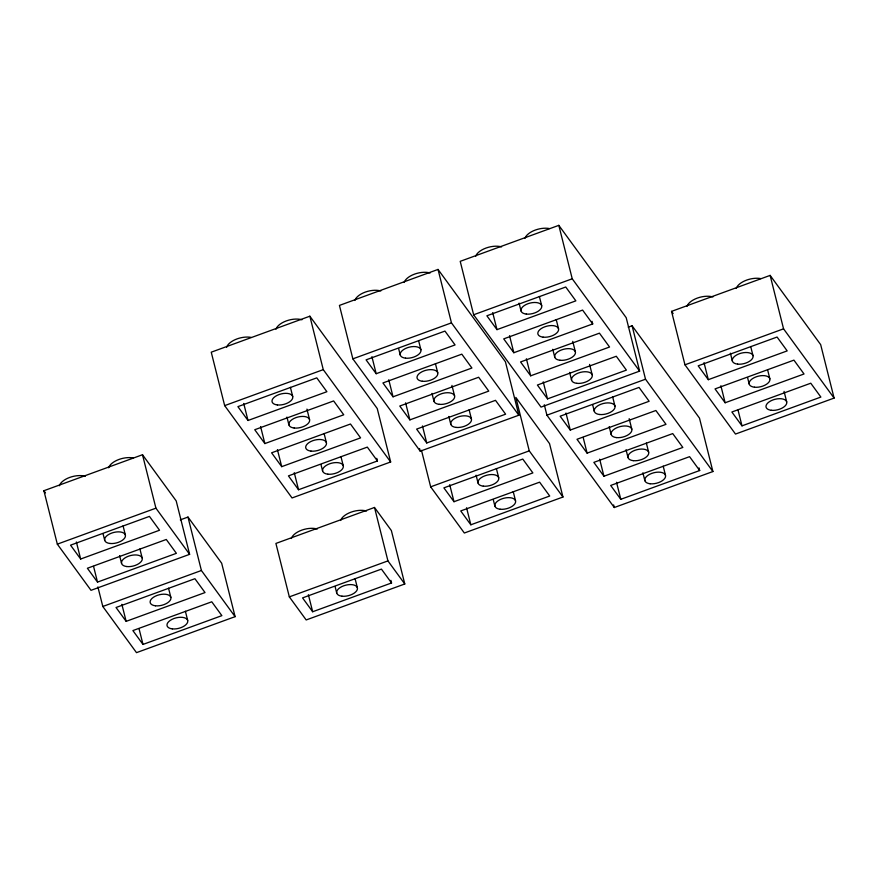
<?xml version="1.0" encoding="UTF-8"?>
<svg xmlns="http://www.w3.org/2000/svg" width="878" height="878" viewBox="0 0 878 878"><rect width="100%" height="100%" fill="white"/><g stroke="black" fill="none" stroke-linecap="round" stroke-linejoin="round"><path stroke-width="1.32" d="M309.857 316.201L211.247 352.188L224.669 405.625L292.056 497.958L390.655 461.971L377.233 408.544L309.857 316.201L323.269 369.638L390.655 461.971M438.034 269.425L339.435 305.412L352.857 358.85L420.233 451.182L518.843 415.206L505.421 361.769L438.034 269.425L451.457 322.863L518.843 415.206M558.814 225.35L460.215 261.337L473.637 314.774L541.024 407.107L639.623 371.12L626.201 317.693L558.814 225.35L572.236 278.787L639.623 371.12M224.669 405.625L323.269 369.638M352.857 358.85L451.457 322.863M473.637 314.774L572.236 278.787M43.9 490.714L142.499 454.738L176.193 500.899L189.615 554.336L91.016 590.323L57.322 544.151L43.9 490.714L45.502 492.92M248.013 420.485L326.89 391.709L316.782 377.858L237.905 406.635L248.013 420.485L243.733 403.463M376.19 373.71L455.067 344.933L444.959 331.083L366.082 359.859L376.19 373.71L371.91 356.688M496.981 329.634L575.858 300.858L565.75 287.007L486.873 315.784L496.981 329.634L492.701 312.612M264.86 443.577L343.737 414.789L333.629 400.939L254.752 429.726L264.86 443.577L260.579 426.543M393.037 396.801L471.914 368.014L461.806 354.163L382.929 382.951L393.037 396.801L388.756 379.768M592.705 323.938L582.597 310.088L503.72 338.875L513.828 352.726L592.705 323.938L592.046 321.315M628.253 327.165L632.094 325.771L699.481 418.104L712.903 471.541L614.304 507.517L546.917 415.184L544.305 404.758M671.538 311.372L770.138 275.396L820.678 344.648L834.1 398.085L735.501 434.061L684.961 364.809L671.538 311.372L673.141 313.578M57.322 544.151L155.922 508.175L189.615 554.336M281.706 466.657L360.584 437.87L350.476 424.019L271.598 452.807L281.706 466.657L277.426 449.635M409.883 419.882L488.761 391.094L478.653 377.244L399.775 406.031L409.883 419.882L405.603 402.859M530.674 375.806L609.551 347.019L599.444 333.168L520.566 361.955L530.674 375.806L526.394 358.784M180.297 519.864L187.98 517.065L221.673 563.226L235.095 616.663L136.496 652.65L102.803 606.478L97.897 586.932M80.655 559.023L159.544 530.235L149.436 516.385L70.547 545.172L80.655 559.023L76.386 542M377.43 460.961L367.322 447.111L288.445 475.887L298.542 489.737L377.43 460.961L376.772 458.338M426.73 442.962L505.607 414.186L495.499 400.335L416.622 429.112L426.73 442.962L422.45 425.94M547.51 398.886L626.398 370.11L616.29 356.259L537.402 385.036L547.51 398.886L543.241 381.864M546.917 415.184L645.517 379.208L712.903 471.541M684.961 364.809L783.56 328.833L834.1 398.085M97.502 582.103L176.39 553.327L166.282 539.476L87.394 568.253L97.502 582.103L93.562 566.387M570.261 430.055L649.138 401.268L639.03 387.417L560.153 416.205L570.261 430.055L565.981 413.022M708.294 379.68L787.182 350.893L777.074 337.042L698.186 365.83L708.294 379.68L704.024 362.658M102.803 606.478L201.402 570.502L235.095 616.663M430.659 486.84L529.258 450.864L562.952 497.025L464.341 533.012L430.659 486.84L421.484 450.348M374.511 507.462L275.911 543.438L289.334 596.875L306.181 619.956L404.78 583.98L391.358 530.542L374.511 507.462L387.933 560.899L404.78 583.98M126.147 621.35L205.024 592.562L194.916 578.712L116.039 607.499L126.147 621.35L121.866 604.327M453.992 501.711L532.869 472.924L522.761 459.073L443.884 487.861L453.992 501.711L449.712 484.689M587.108 453.136L665.985 424.348L655.877 410.498L577 439.285L587.108 453.136L583.157 437.42M725.14 402.761L804.029 373.984L793.921 360.134L715.032 388.91L725.14 402.761L720.871 385.738M142.993 644.43L221.871 615.643L211.763 601.792L132.885 630.58L142.993 644.43L139.042 628.714M470.838 524.792L549.716 496.015L539.608 482.165L460.731 510.941L470.838 524.792L466.558 507.769M603.943 476.227L682.832 447.44L672.724 433.589L593.846 462.377L603.943 476.227L599.674 459.194M741.987 425.852L820.875 397.065L810.767 383.214L731.879 412.001L741.987 425.852L738.047 410.136M289.334 596.875L387.933 560.899M391.544 582.959L381.436 569.109L302.559 597.896L312.667 611.746L391.544 582.959L390.886 580.347M699.678 470.52L689.57 456.67L610.682 485.457L620.79 499.308L699.678 470.52L699.02 467.897M770.138 275.396L783.56 328.833M784.065 391.379L786.688 401.861M767.548 369.605L769.852 378.78M750.701 346.525L753.006 355.689M747.573 377.573L749.219 384.114M730.397 353.175L732.373 361.034M632.094 325.771L645.517 379.208M663.197 466.152L665.502 475.316M646.351 443.072L648.655 452.236M642.894 472.803L644.869 480.661M629.175 418.674L631.809 429.155M612.657 396.9L614.962 406.064M626.047 449.712L628.022 457.57M609.2 426.631L611.176 434.489M589.588 364.425L592.222 374.906M616.521 482.274L620.79 499.308M592.683 404.857L594.329 411.409M572.741 341.344L575.375 351.815M613.645 504.916L614.304 507.517M569.613 372.382L571.589 380.24M556.224 319.57L558.529 328.734M552.767 349.301L554.742 357.159M539.377 296.479L541.682 305.654M519.074 303.129L521.049 310.988M562.952 497.025L549.529 443.599L515.836 397.427L529.258 450.864M509.547 335.692L513.828 352.726M513.235 491.636L515.54 500.811M496.388 468.556L498.693 477.72M493.26 499.604L494.907 506.145M469.126 409.817L471.431 418.982M476.085 475.207L478.06 483.065M451.95 385.42L454.584 395.901M448.823 416.457L450.798 424.315M435.433 363.646L437.738 372.81M418.586 340.565L420.891 349.729M431.976 393.377L433.951 401.235M398.612 348.522L400.258 355.063M419.585 448.57L420.233 451.182M340.949 456.582L343.254 465.757M324.103 433.502L326.407 442.677M355.063 578.591L357.368 587.755M320.975 464.55L322.621 471.091M306.927 409.115L309.561 419.585M290.409 387.341L292.714 396.505M335.089 586.548L336.735 593.1M286.952 417.072L288.928 424.93M294.273 472.715L298.542 489.737M308.387 594.724L312.667 611.746M187.98 517.065L201.402 570.502M185.39 611.275L187.694 620.45M142.499 454.738L155.922 508.175M168.543 588.194L170.848 597.358M139.909 548.948L142.203 558.123M123.063 525.867L125.367 535.031M119.606 555.598L121.57 563.456M103.088 533.824L104.723 540.376M340.653 520.489A15.991 8.111 -14.1 0 1 350.991 512.17A15.991 8.111 -14.1 0 1 366.565 511.029M291.353 538.477A15.991 8.111 -14.1 0 1 301.692 530.158A15.991 8.111 -14.1 0 1 317.265 529.017M108.642 467.765A15.991 8.111 -14.1 0 1 133.028 457.932M59.342 485.753A15.991 8.111 -14.1 0 1 69.68 477.434A15.991 8.111 -14.1 0 1 85.265 476.293M275.988 329.228A15.991 8.111 -14.1 0 1 286.338 320.909A15.991 8.111 -14.1 0 1 301.911 319.768M226.689 347.216A15.991 8.111 -14.1 0 1 251.086 337.393M404.176 282.453A15.991 8.111 -14.1 0 1 414.515 274.134A15.991 8.111 -14.1 0 1 430.099 272.992M354.877 300.441A15.991 8.111 -14.1 0 1 365.215 292.122A15.991 8.111 -14.1 0 1 380.8 290.98M524.956 238.377A15.991 8.111 -14.1 0 1 549.354 228.543M475.656 256.365A15.991 8.111 -14.1 0 1 486.006 248.046A15.991 8.111 -14.1 0 1 501.579 246.905M736.28 288.423A15.991 8.111 -14.1 0 1 760.666 278.589M686.98 306.411A15.991 8.111 -14.1 0 1 697.319 298.092A15.991 8.111 -14.1 0 1 712.903 296.951M341.981 596.195A10.657 5.411 -14.1 0 0 357.467 588.436A10.657 5.411 -14.1 0 0 341.707 586.658A10.657 5.411 -14.1 0 0 341.981 596.195M126.816 566.551A10.657 5.411 -14.1 0 0 142.313 558.792A10.657 5.411 -14.1 0 0 126.542 557.025A10.657 5.411 -14.1 0 0 126.816 566.551M109.969 543.471A10.657 5.411 -14.1 0 0 125.466 535.712A10.657 5.411 -14.1 0 0 109.695 533.934A10.657 5.411 -14.1 0 0 109.969 543.471M172.307 628.878A10.657 5.411 -14.1 0 0 187.793 621.119A10.657 5.411 -14.1 0 0 172.033 619.352A10.657 5.411 -14.1 0 0 172.307 628.878M155.461 605.798A10.657 5.411 -14.1 0 0 170.947 598.039A10.657 5.411 -14.1 0 0 155.186 596.261A10.657 5.411 -14.1 0 0 155.461 605.798M327.856 474.186A10.657 5.411 -14.1 0 0 343.353 466.427A10.657 5.411 -14.1 0 0 327.593 464.66A10.657 5.411 -14.1 0 0 327.856 474.186M277.327 404.934A10.657 5.411 -14.1 0 0 292.813 397.174A10.657 5.411 -14.1 0 0 277.053 395.407A10.657 5.411 -14.1 0 0 277.327 404.934M311.01 451.105A10.657 5.411 -14.1 0 0 326.506 443.346A10.657 5.411 -14.1 0 0 310.746 441.568A10.657 5.411 -14.1 0 0 311.01 451.105M294.174 428.025A10.657 5.411 -14.1 0 0 309.66 420.266A10.657 5.411 -14.1 0 0 293.9 418.488A10.657 5.411 -14.1 0 0 294.174 428.025M456.044 427.41A10.657 5.411 -14.1 0 0 471.53 419.651A10.657 5.411 -14.1 0 0 455.77 417.884A10.657 5.411 -14.1 0 0 456.044 427.41M405.504 358.158A10.657 5.411 -14.1 0 0 421.001 350.399A10.657 5.411 -14.1 0 0 405.23 348.632A10.657 5.411 -14.1 0 0 405.504 358.158M439.198 404.33A10.657 5.411 -14.1 0 0 454.683 396.571A10.657 5.411 -14.1 0 0 438.923 394.793A10.657 5.411 -14.1 0 0 439.198 404.33M422.351 381.25A10.657 5.411 -14.1 0 0 437.848 373.49A10.657 5.411 -14.1 0 0 422.077 371.712A10.657 5.411 -14.1 0 0 422.351 381.25M576.824 383.335A10.657 5.411 -14.1 0 0 592.321 375.575A10.657 5.411 -14.1 0 0 576.561 373.808A10.657 5.411 -14.1 0 0 576.824 383.335M526.295 314.083A10.657 5.411 -14.1 0 0 541.781 306.323A10.657 5.411 -14.1 0 0 526.021 304.556A10.657 5.411 -14.1 0 0 526.295 314.083M559.977 360.254A10.657 5.411 -14.1 0 0 575.474 352.495A10.657 5.411 -14.1 0 0 559.714 350.717A10.657 5.411 -14.1 0 0 559.977 360.254M543.142 337.163A10.657 5.411 -14.1 0 0 558.627 329.415A10.657 5.411 -14.1 0 0 542.867 327.637A10.657 5.411 -14.1 0 0 543.142 337.163M737.608 364.129A10.657 5.411 -14.1 0 0 753.105 356.369A10.657 5.411 -14.1 0 0 737.344 354.591A10.657 5.411 -14.1 0 0 737.608 364.129M771.301 410.289A10.657 5.411 -14.1 0 0 786.798 402.53A10.657 5.411 -14.1 0 0 771.027 400.763A10.657 5.411 -14.1 0 0 771.301 410.289M754.454 387.209A10.657 5.411 -14.1 0 0 769.951 379.45A10.657 5.411 -14.1 0 0 754.18 377.683A10.657 5.411 -14.1 0 0 754.454 387.209M650.104 483.756A10.657 5.411 -14.1 0 0 665.601 475.997A10.657 5.411 -14.1 0 0 649.841 474.219A10.657 5.411 -14.1 0 0 650.104 483.756M599.575 414.504A10.657 5.411 -14.1 0 0 615.061 406.744A10.657 5.411 -14.1 0 0 599.301 404.967A10.657 5.411 -14.1 0 0 599.575 414.504M633.257 460.665A10.657 5.411 -14.1 0 0 648.754 452.905A10.657 5.411 -14.1 0 0 632.994 451.138A10.657 5.411 -14.1 0 0 633.257 460.665M616.411 437.584A10.657 5.411 -14.1 0 0 631.908 429.825A10.657 5.411 -14.1 0 0 616.147 428.047A10.657 5.411 -14.1 0 0 616.411 437.584M500.153 509.24A10.657 5.411 -14.1 0 0 515.638 501.481A10.657 5.411 -14.1 0 0 499.878 499.714A10.657 5.411 -14.1 0 0 500.153 509.24M483.306 486.16A10.657 5.411 -14.1 0 0 498.792 478.4A10.657 5.411 -14.1 0 0 483.032 476.622A10.657 5.411 -14.1 0 0 483.306 486.16"/></g></svg>
